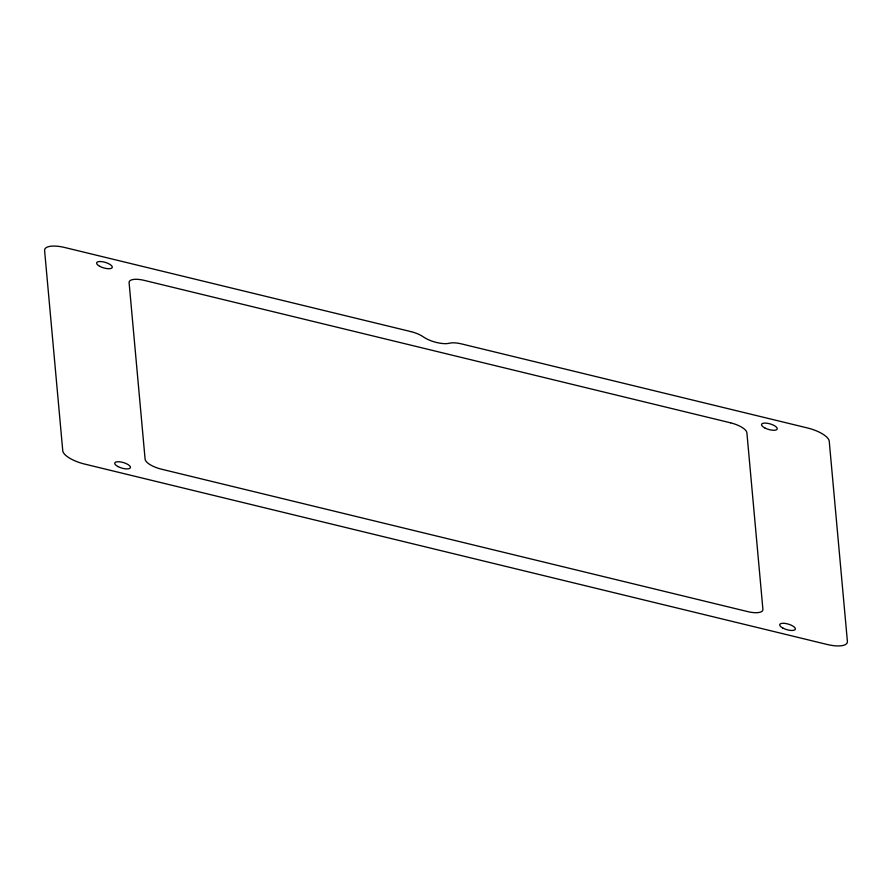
<?xml version="1.0" encoding="UTF-8"?>
<svg xmlns="http://www.w3.org/2000/svg" width="892" height="892" viewBox="0 0 892 892"><rect width="100%" height="100%" fill="white"/><g stroke="black" fill="none" stroke-linecap="round" stroke-linejoin="round"><path stroke-width="1.34" d="M410.877 331.601L64.804 247.519A21.731 7.682 16.5 0 0 44.6 250.585L62.763 450.783A21.731 7.682 16.5 0 0 84.439 464.018L827.196 644.481A21.731 7.682 16.5 0 0 847.4 641.415L829.237 441.217A21.731 7.682 16.5 0 0 807.561 427.982L461.487 343.899A16.301 5.765 16.5 0 0 449.401 343.219A17.249 6.099 16.5 0 1 423.377 336.897A16.301 5.765 16.5 0 0 410.877 331.601M730.637 422.841L144.248 280.378A16.301 5.765 16.5 0 0 129.095 282.675L145.106 459.224A16.301 5.765 16.5 0 0 161.363 469.159L747.752 611.622A16.301 5.765 16.5 0 0 762.905 609.325L746.894 432.776A16.301 5.765 16.5 0 0 730.637 422.841M764.756 427.904A8.151 2.877 16.5 0 0 777.2 429.007A8.151 2.877 16.5 0 0 766.217 423.131A8.151 2.877 16.5 0 0 764.756 427.904M117.967 466.549A8.151 2.877 16.5 0 0 130.422 467.642A8.151 2.877 16.5 0 0 119.428 461.777A8.151 2.877 16.5 0 0 117.967 466.549M99.815 266.351A8.151 2.877 16.5 0 0 112.269 267.455A8.151 2.877 16.5 0 0 101.275 261.579A8.151 2.877 16.5 0 0 99.815 266.351M782.908 628.102A8.151 2.877 16.5 0 0 795.363 629.194A8.151 2.877 16.5 0 0 784.369 623.33A8.151 2.877 16.5 0 0 782.908 628.102"/></g></svg>
